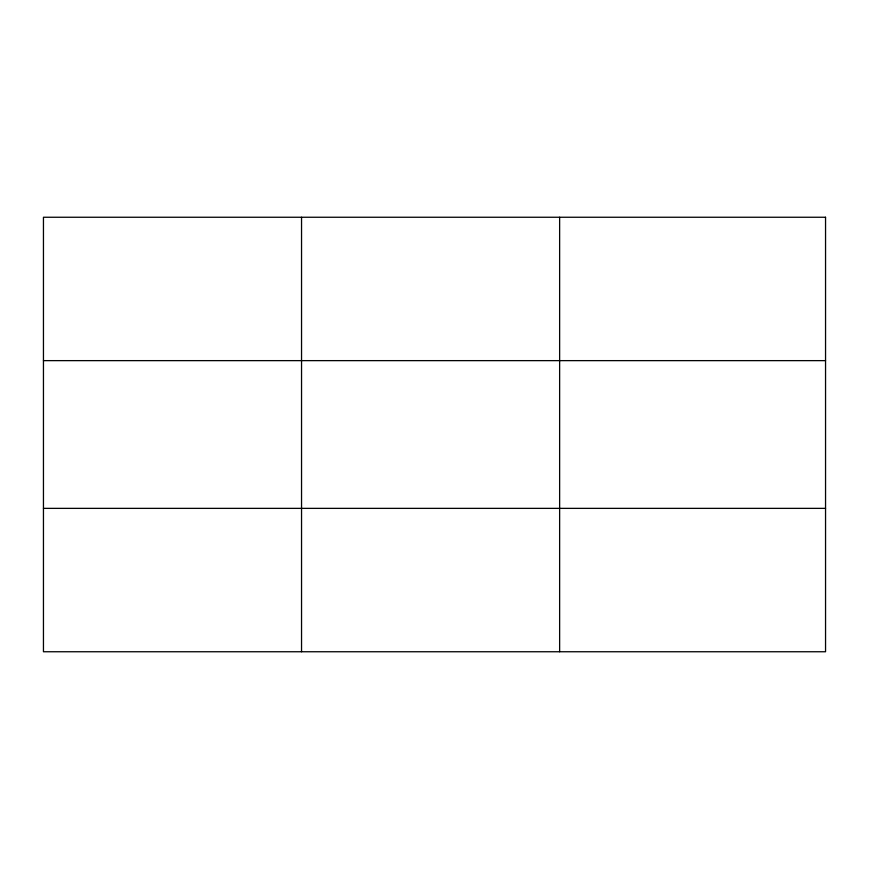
<?xml version="1.0" encoding="UTF-8"?>
<svg xmlns="http://www.w3.org/2000/svg" width="869" height="869" viewBox="0 0 869 869"><rect width="100%" height="100%" fill="white"/><g stroke="black" fill="none" stroke-linecap="round" stroke-linejoin="round"><path stroke-width="1.3" d="M301.543 651.75L301.543 217.25M559.636 651.75L559.636 217.25M43.45 360.635L825.55 360.635M43.45 508.365L825.55 508.365M825.55 217.25L43.45 217.25L43.45 651.75L825.55 651.75L825.55 217.25"/></g></svg>
